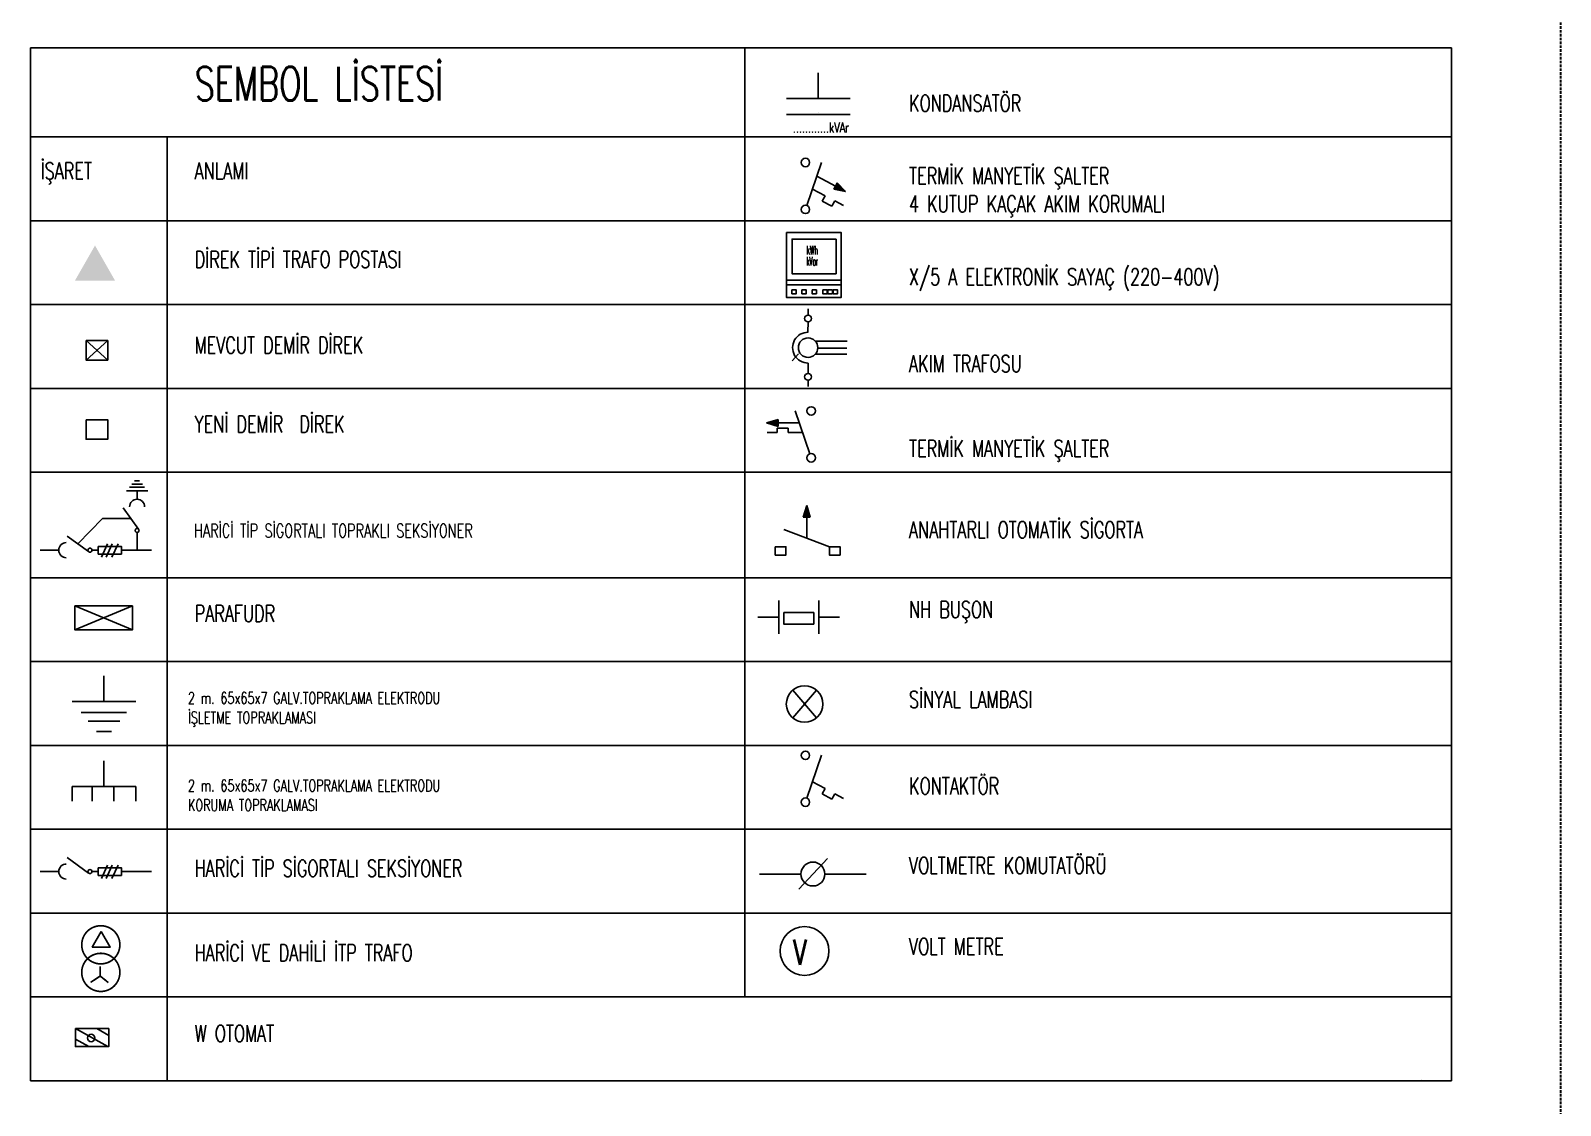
# Model space of a CAD drawing. Header units: millimetres. Extents: x 2046 to 14753, y 2361 to 29276.
# Drawn here: x 5255.1 to 5554.8, y 3342.2 to 3552.8 of the extents above; entities that cross this region are included whole.
import ezdxf
from ezdxf.enums import TextEntityAlignment as Align

# ---------------------------------------------------------------- set-up
doc = ezdxf.new("R2010")
doc.units = ezdxf.units.MM
doc.linetypes.add('DASHED', pattern=[0.75, 0.5, -0.25])
doc.layers.add('1', color=7, linetype='Continuous')
doc.layers.add('trsembol', color=5, linetype='Continuous')
doc.layers.add('priz linyesi', color=170, linetype='Continuous', lineweight=20)
doc.layers.add('SEMBOL', color=7, linetype='Continuous', lineweight=25)
doc.styles.add('ROMANS', font='romanstw.shx', dxfattribs={"width": 0.7})
doc.styles.add('TXT', font='txt_____.ttf')

msp = doc.modelspace()

# ---------------------------------------------------------------- linework, layer by layer
at = {"color": 240, "linetype": 'DASHED', "lineweight": 30, "true_color": 0xed1f24}
msp.add_line((5554.773, 3927.149), (5554.773, 3269.934), dxfattribs=at)
at = {"color": 7, "lineweight": -3}
for p, q in [((5255.144, 3549.386), (5255.144, 3346.985)), ((5255.144, 3549.386), (5395.067, 3549.386)), ((5255.144, 3531.952), (5533.436, 3531.952)), ((5281.865, 3531.952), (5281.865, 3346.985)), ((5255.144, 3515.521), (5395.067, 3515.521)), ((5255.144, 3515.521), (5395.067, 3515.521)), ((5255.144, 3515.521), (5395.067, 3515.521)), ((5255.144, 3515.521), (5533.436, 3515.521)), ((5255.144, 3499.089), (5395.067, 3499.089)), ((5255.144, 3499.089), (5395.067, 3499.089)), ((5255.144, 3499.089), (5533.436, 3499.089)), ((5407.419, 3498.282), (5407.419, 3497.044)), ((5404.326, 3488.082), (5405.539, 3489.441)), ((5407.419, 3487.648), (5407.419, 3486.4)), ((5407.419, 3486.4), (5407.419, 3485.611)), ((5255.144, 3482.658), (5395.067, 3482.658)), ((5255.144, 3482.658), (5533.436, 3482.658)), ((5407.419, 3483.039), (5407.419, 3484.277)), ((5255.144, 3466.226), (5533.436, 3466.226)), ((5255.144, 3445.573), (5395.067, 3445.573)), ((5255.144, 3445.573), (5533.436, 3445.573)), ((5255.144, 3429.142), (5395.067, 3429.142)), ((5255.144, 3429.142), (5395.067, 3429.142)), ((5255.144, 3429.142), (5533.436, 3429.142)), ((5255.144, 3412.711), (5395.067, 3412.711)), ((5255.144, 3412.711), (5395.067, 3412.711)), ((5255.144, 3412.711), (5395.067, 3412.711)), ((5255.144, 3412.711), (5533.436, 3412.711)), ((5255.144, 3396.279), (5395.067, 3396.279)), ((5255.144, 3396.279), (5533.436, 3396.279)), ((5255.144, 3379.848), (5395.067, 3379.848)), ((5255.144, 3379.848), (5533.32, 3379.848)), ((5255.144, 3363.416), (5395.067, 3363.416)), ((5255.144, 3363.416), (5395.067, 3363.416)), ((5255.144, 3363.416), (5533.436, 3363.416))]:
    msp.add_line(p, q, dxfattribs=at)
at = {"color": 7}
for p in [(5527.627, 3347.009), (5527.627, 3347.009), (5533.437, 3346.985), (5533.437, 3346.985), (5533.437, 3346.985), (5533.437, 3346.985), (5527.627, 3346.985), (5527.627, 3346.985)]:
    msp.add_line(p, (5255.145, 3346.985), dxfattribs=at)
at = {"color": 7, "lineweight": -3}
for centre, radius in [((5407.419, 3496.377), 0.667), ((5407.419, 3490.661), 1.905), ((5407.419, 3484.944), 0.667)]:
    msp.add_circle(centre, radius, dxfattribs=at)
msp.add_arc((5407.399, 3490.661), 3.013, 89.63019, 270.36981, dxfattribs=at)
at = {"layer": '1', "color": 7, "lineweight": -3}
for points in [[(5395.067, 3549.386), (5395.067, 3363.416)], [(5533.436, 3346.985), (5533.436, 3549.386), (5395.067, 3549.386)]]:
    msp.add_lwpolyline(points, dxfattribs=at)
at = {"layer": 'priz linyesi', "color": 7, "lineweight": -3}
for p, q in [((5409.426, 3544.502), (5409.426, 3539.488)), ((5415.652, 3539.488), (5403.201, 3539.488)), ((5415.652, 3536.321), (5403.201, 3536.321)), ((5409.426, 3536.786), (5409.426, 3536.786)), ((5407.172, 3518.543), (5410.064, 3526.95)), ((5409.136, 3524.25), (5414.774, 3521.265)), ((5408.273, 3521.744), (5410.767, 3520.424)), ((5412.435, 3521.711), (5412.763, 3522.33)), ((5414.774, 3521.265), (5412.435, 3521.711)), ((5413.091, 3522.949), (5412.763, 3522.33)), ((5414.774, 3521.265), (5413.091, 3522.949)), ((5410.767, 3520.424), (5410.208, 3519.369)), ((5410.208, 3519.369), (5412.093, 3518.371)), ((5412.093, 3518.371), (5412.652, 3519.426)), ((5412.652, 3519.426), (5414.379, 3518.511)), ((5403.221, 3503.907), (5413.872, 3503.907)), ((5403.221, 3503.003), (5413.872, 3503.003)), ((5407.399, 3493.673), (5407.419, 3495.71)), ((5270.262, 3492.037), (5265.997, 3488.225)), ((5265.997, 3492.037), (5270.262, 3488.225)), ((5408.864, 3491.902), (5415.058, 3491.902)), ((5408.831, 3489.382), (5415.025, 3489.382)), ((5409.322, 3490.575), (5415.025, 3490.575)), ((5399.298, 3475.908), (5401.573, 3476.609)), ((5405.678, 3475.908), (5399.298, 3475.908)), ((5399.298, 3475.908), (5401.573, 3475.208)), ((5401.573, 3476.609), (5401.573, 3475.908)), ((5401.573, 3475.208), (5401.573, 3475.908)), ((5407.76, 3469.855), (5404.868, 3478.262)), ((5401.36, 3474.059), (5399.405, 3474.059)), ((5403.492, 3474.893), (5401.36, 3474.893)), ((5401.36, 3474.893), (5401.36, 3474.059)), ((5403.492, 3474.059), (5403.492, 3474.893)), ((5406.314, 3474.059), (5403.492, 3474.059)), ((5277.039, 3463.886), (5274.964, 3463.886)), ((5276.487, 3464.567), (5275.516, 3464.567)), ((5278.076, 3462.606), (5273.926, 3462.606)), ((5277.485, 3463.335), (5274.517, 3463.335)), ((5276.001, 3460.935), (5276.001, 3462.606)), ((5276.001, 3462.606), (5276.001, 3462.606)), ((5276.291, 3455.098), (5273.267, 3459.289)), ((5407.151, 3459.704), (5406.45, 3457.428)), ((5407.151, 3453.324), (5407.151, 3459.704)), ((5407.151, 3459.704), (5407.851, 3457.428)), ((5269.243, 3457.194), (5264.401, 3452.194)), ((5274.779, 3457.194), (5269.243, 3457.194)), ((5411.61, 3451.639), (5402.691, 3455.009)), ((5406.45, 3457.428), (5407.151, 3457.428)), ((5407.851, 3457.428), (5407.151, 3457.428)), ((5266.497, 3450.681), (5262.306, 3453.706)), ((5270.189, 3452.198), (5269.002, 3449.627)), ((5271.146, 3452.198), (5269.958, 3449.627)), ((5272.267, 3452.198), (5271.08, 3449.627)), ((5276.001, 3450.971), (5276.001, 3454.441)), ((5257.026, 3450.971), (5260.66, 3450.971)), ((5267.154, 3450.971), (5268.394, 3450.971)), ((5272.917, 3450.971), (5278.828, 3450.971)), ((5275.094, 3440.03), (5263.834, 3435.326)), ((5263.834, 3440.03), (5275.094, 3435.326)), ((5401.663, 3441.075), (5401.663, 3434.546)), ((5409.515, 3441.075), (5409.515, 3434.546)), ((5401.663, 3437.81), (5397.586, 3437.81)), ((5409.515, 3437.81), (5413.592, 3437.81)), ((5269.503, 3426.342), (5269.503, 3421.328)), ((5404.407, 3423.529), (5409.055, 3418.098)), ((5409.055, 3423.529), (5404.407, 3418.098)), ((5275.728, 3421.328), (5263.277, 3421.328)), ((5273.955, 3419.141), (5265.05, 3419.141)), ((5269.503, 3421.328), (5269.503, 3421.328)), ((5272.615, 3417.487), (5266.39, 3417.487)), ((5270.959, 3415.444), (5268.046, 3415.444)), ((5407.172, 3402.366), (5410.064, 3410.774)), ((5269.503, 3409.671), (5269.503, 3404.658)), ((5275.728, 3404.658), (5263.277, 3404.658)), ((5263.277, 3404.658), (5263.277, 3401.755)), ((5267.209, 3404.658), (5267.209, 3401.755)), ((5269.503, 3404.658), (5269.503, 3404.658)), ((5271.459, 3404.658), (5271.459, 3401.755)), ((5275.728, 3404.658), (5275.728, 3401.755)), ((5408.273, 3405.567), (5410.767, 3404.247)), ((5410.767, 3404.247), (5410.208, 3403.192)), ((5410.208, 3403.192), (5412.093, 3402.194)), ((5412.093, 3402.194), (5412.652, 3403.249)), ((5412.652, 3403.249), (5414.379, 3402.334)), ((5266.497, 3387.698), (5262.306, 3390.723)), ((5270.189, 3389.214), (5269.002, 3386.644)), ((5271.146, 3389.214), (5269.958, 3386.644)), ((5272.267, 3389.214), (5271.08, 3386.644)), ((5411.246, 3390.517), (5405.589, 3384.522)), ((5257.026, 3387.988), (5260.66, 3387.988)), ((5267.154, 3387.988), (5268.394, 3387.988)), ((5272.917, 3387.988), (5278.828, 3387.988)), ((5397.936, 3387.502), (5406.03, 3387.502)), ((5410.711, 3387.502), (5418.806, 3387.502)), ((5263.933, 3357.259), (5270.251, 3353.674)), ((5268.098, 3357.209), (5270.46, 3355.869)), ((5263.933, 3355.142), (5266.52, 3353.674))]:
    msp.add_line(p, q, dxfattribs=at)
for points in [[(5412.903, 3511.926), (5404.28, 3511.926), (5404.28, 3505.146), (5412.903, 3505.146)], [(5404.26, 3501.98), (5405.117, 3501.98), (5405.117, 3501.219), (5404.26, 3501.219)], [(5406.201, 3501.98), (5407.058, 3501.98), (5407.058, 3501.219), (5406.201, 3501.219)], [(5408.213, 3501.98), (5409.07, 3501.98), (5409.07, 3501.219), (5408.213, 3501.219)], [(5410.308, 3501.98), (5411.165, 3501.98), (5411.165, 3501.219), (5410.308, 3501.219)], [(5411.32, 3501.98), (5412.177, 3501.98), (5412.177, 3501.219), (5411.32, 3501.219)], [(5412.356, 3501.98), (5413.213, 3501.98), (5413.213, 3501.219), (5412.356, 3501.219)], [(5265.997, 3492.037), (5270.262, 3492.037), (5270.262, 3488.225), (5265.997, 3488.225)], [(5265.997, 3476.526), (5270.262, 3476.526), (5270.262, 3472.713), (5265.997, 3472.713)], [(5268.394, 3451.72), (5272.917, 3451.72), (5272.917, 3450.203), (5268.394, 3450.203)], [(5400.998, 3451.639), (5403.076, 3451.639), (5403.076, 3450.008), (5400.998, 3450.008)], [(5411.61, 3451.639), (5413.688, 3451.639), (5413.688, 3450.008), (5411.61, 3450.008)], [(5263.834, 3440.03), (5275.094, 3440.03), (5275.094, 3435.326), (5263.834, 3435.326)], [(5402.652, 3438.733), (5408.526, 3438.733), (5408.526, 3436.469), (5402.652, 3436.469)], [(5268.394, 3388.737), (5272.917, 3388.737), (5272.917, 3387.22), (5268.394, 3387.22)], [(5263.933, 3357.209), (5270.46, 3357.209), (5270.46, 3353.674), (5263.933, 3353.674)]]:
    msp.add_lwpolyline(points, close=True, dxfattribs=at)
for centre, radius in [((5406.903, 3526.939), 0.829), ((5406.903, 3517.759), 0.829), ((5408.03, 3478.251), 0.829), ((5408.03, 3469.071), 0.829), ((5276.001, 3454.833), 0.393), ((5266.762, 3450.971), 0.393), ((5406.731, 3420.814), 3.574), ((5406.903, 3410.762), 0.829), ((5406.903, 3401.582), 0.829), ((5408.371, 3387.502), 2.341), ((5266.762, 3387.988), 0.393), ((5406.731, 3372.419), 4.783), ((5267.008, 3355.37), 0.731)]:
    msp.add_circle(centre, radius, dxfattribs=at)
for centre, start, end in [((5276.001, 3459.46), 0, 180), ((5262.135, 3450.971), 90, 270), ((5262.135, 3387.988), 90, 270)]:
    msp.add_arc(centre, 1.475, start, end, dxfattribs=at)
for points in [[(5414.774, 3521.265), (5413.091, 3522.949), (5412.435, 3521.711)], [(5399.298, 3475.908), (5401.573, 3476.609), (5401.573, 3475.208)], [(5407.151, 3459.704), (5407.851, 3457.428), (5406.45, 3457.428)]]:
    msp.add_solid(points, dxfattribs=at)
at = {"layer": 'SEMBOL', "color": 7, "lineweight": -3}
msp.add_lwpolyline([(5403.221, 3513.235), (5413.872, 3513.235), (5413.872, 3500.478), (5403.221, 3500.478)], close=True, dxfattribs=at)
at = {"layer": 'SEMBOL', "color": 7, "linetype": 'ByBlock', "lineweight": -3, "const_width": 0.333}
for points in [[(5268.895, 3377.362), (5268.96, 3377.362), (5269.025, 3377.36), (5269.09, 3377.357), (5269.155, 3377.353), (5269.22, 3377.348), (5269.285, 3377.342), (5269.35, 3377.334), (5269.414, 3377.326), (5269.479, 3377.316), (5269.543, 3377.306), (5269.607, 3377.294), (5269.671, 3377.281), (5269.735, 3377.267), (5269.798, 3377.251), (5269.861, 3377.235), (5269.924, 3377.218), (5269.987, 3377.199), (5270.049, 3377.18), (5270.111, 3377.159), (5270.172, 3377.137), (5270.233, 3377.114), (5270.294, 3377.09), (5270.354, 3377.065), (5270.414, 3377.039), (5270.473, 3377.012), (5270.532, 3376.984), (5270.59, 3376.955), (5270.648, 3376.925), (5270.705, 3376.894), (5270.762, 3376.862), (5270.818, 3376.829), (5270.874, 3376.795), (5270.929, 3376.76), (5270.983, 3376.724), (5271.037, 3376.687), (5271.09, 3376.649), (5271.142, 3376.61), (5271.194, 3376.571), (5271.245, 3376.53), (5271.295, 3376.489), (5271.345, 3376.446), (5271.394, 3376.403), (5271.442, 3376.359), (5271.489, 3376.314), (5271.536, 3376.268), (5271.581, 3376.222), (5271.626, 3376.175), (5271.67, 3376.127), (5271.713, 3376.078), (5271.756, 3376.028), (5271.797, 3375.978), (5271.838, 3375.927), (5271.877, 3375.875), (5271.916, 3375.823), (5271.954, 3375.77), (5271.991, 3375.716), (5272.027, 3375.662), (5272.062, 3375.607), (5272.096, 3375.551), (5272.129, 3375.495), (5272.161, 3375.438), (5272.192, 3375.381), (5272.222, 3375.323), (5272.251, 3375.265), (5272.279, 3375.206), (5272.306, 3375.147), (5272.332, 3375.087), (5272.357, 3375.027), (5272.381, 3374.966), (5272.404, 3374.905), (5272.426, 3374.844), (5272.447, 3374.782), (5272.466, 3374.72), (5272.485, 3374.657), (5272.502, 3374.594), (5272.518, 3374.531), (5272.534, 3374.468), (5272.548, 3374.404), (5272.561, 3374.34), (5272.573, 3374.276), (5272.583, 3374.212), (5272.593, 3374.147), (5272.602, 3374.083), (5272.609, 3374.018), (5272.615, 3373.953), (5272.62, 3373.888), (5272.624, 3373.823), (5272.627, 3373.758), (5272.629, 3373.693), (5272.629, 3373.628), (5272.629, 3373.562), (5272.627, 3373.497), (5272.624, 3373.432), (5272.62, 3373.367), (5272.615, 3373.302), (5272.609, 3373.237), (5272.602, 3373.173), (5272.593, 3373.108), (5272.583, 3373.043), (5272.573, 3372.979), (5272.561, 3372.915), (5272.548, 3372.851), (5272.534, 3372.788), (5272.518, 3372.724), (5272.502, 3372.661), (5272.485, 3372.598), (5272.466, 3372.536), (5272.447, 3372.474), (5272.426, 3372.412), (5272.404, 3372.35), (5272.381, 3372.289), (5272.357, 3372.229), (5272.332, 3372.168), (5272.306, 3372.109), (5272.279, 3372.049), (5272.251, 3371.991), (5272.222, 3371.932), (5272.192, 3371.874), (5272.161, 3371.817), (5272.129, 3371.76), (5272.096, 3371.704), (5272.062, 3371.649), (5272.027, 3371.594), (5271.991, 3371.539), (5271.954, 3371.486), (5271.916, 3371.433), (5271.877, 3371.38), (5271.838, 3371.328), (5271.797, 3371.277), (5271.756, 3371.227), (5271.713, 3371.178), (5271.67, 3371.129), (5271.626, 3371.081), (5271.581, 3371.033), (5271.536, 3370.987), (5271.489, 3370.941), (5271.442, 3370.896), (5271.394, 3370.852), (5271.345, 3370.809), (5271.295, 3370.767), (5271.245, 3370.725), (5271.194, 3370.685), (5271.142, 3370.645), (5271.09, 3370.606), (5271.037, 3370.568), (5270.983, 3370.532), (5270.929, 3370.496), (5270.874, 3370.461), (5270.818, 3370.426), (5270.762, 3370.393), (5270.705, 3370.361), (5270.648, 3370.33), (5270.59, 3370.3), (5270.532, 3370.271), (5270.473, 3370.243), (5270.414, 3370.216), (5270.354, 3370.19), (5270.294, 3370.165), (5270.233, 3370.141), (5270.172, 3370.118), (5270.111, 3370.096), (5270.049, 3370.076), (5269.987, 3370.056), (5269.924, 3370.038), (5269.861, 3370.02), (5269.798, 3370.004), (5269.735, 3369.989), (5269.671, 3369.975), (5269.607, 3369.962), (5269.543, 3369.95), (5269.479, 3369.939), (5269.414, 3369.929), (5269.35, 3369.921), (5269.285, 3369.913), (5269.22, 3369.907), (5269.155, 3369.902), (5269.09, 3369.898), (5269.025, 3369.895), (5268.96, 3369.894), (5268.895, 3369.893), (5268.83, 3369.894), (5268.764, 3369.895), (5268.699, 3369.898), (5268.634, 3369.902), (5268.569, 3369.907), (5268.504, 3369.913), (5268.44, 3369.921), (5268.375, 3369.929), (5268.31, 3369.939), (5268.246, 3369.95), (5268.182, 3369.962), (5268.118, 3369.975), (5268.055, 3369.989), (5267.991, 3370.004), (5267.928, 3370.02), (5267.865, 3370.038), (5267.803, 3370.056), (5267.741, 3370.076), (5267.679, 3370.096), (5267.617, 3370.118), (5267.556, 3370.141), (5267.496, 3370.165), (5267.435, 3370.19), (5267.376, 3370.216), (5267.316, 3370.243), (5267.258, 3370.271), (5267.199, 3370.3), (5267.141, 3370.33), (5267.084, 3370.361), (5267.027, 3370.393), (5266.971, 3370.426), (5266.916, 3370.461), (5266.861, 3370.496), (5266.806, 3370.532), (5266.753, 3370.568), (5266.7, 3370.606), (5266.647, 3370.645), (5266.595, 3370.685), (5266.544, 3370.725), (5266.494, 3370.767), (5266.445, 3370.809), (5266.396, 3370.852), (5266.348, 3370.896), (5266.3, 3370.941), (5266.254, 3370.987), (5266.208, 3371.033), (5266.163, 3371.081), (5266.119, 3371.129), (5266.076, 3371.178), (5266.034, 3371.227), (5265.992, 3371.277), (5265.952, 3371.328), (5265.912, 3371.38), (5265.873, 3371.433), (5265.835, 3371.486), (5265.799, 3371.539), (5265.763, 3371.594), (5265.728, 3371.649), (5265.693, 3371.704), (5265.66, 3371.76), (5265.628, 3371.817), (5265.597, 3371.874), (5265.567, 3371.932), (5265.538, 3371.991), (5265.51, 3372.049), (5265.483, 3372.109), (5265.457, 3372.168), (5265.432, 3372.229), (5265.408, 3372.289), (5265.385, 3372.35), (5265.364, 3372.412), (5265.343, 3372.474), (5265.323, 3372.536), (5265.305, 3372.598), (5265.287, 3372.661), (5265.271, 3372.724), (5265.256, 3372.788), (5265.242, 3372.851), (5265.229, 3372.915), (5265.217, 3372.979), (5265.206, 3373.043), (5265.196, 3373.108), (5265.188, 3373.173), (5265.181, 3373.237), (5265.174, 3373.302), (5265.169, 3373.367), (5265.165, 3373.432), (5265.162, 3373.497), (5265.161, 3373.562), (5265.16, 3373.628), (5265.161, 3373.693), (5265.162, 3373.758), (5265.165, 3373.823), (5265.169, 3373.888), (5265.174, 3373.953), (5265.181, 3374.018), (5265.188, 3374.083), (5265.196, 3374.147), (5265.206, 3374.212), (5265.217, 3374.276), (5265.229, 3374.34), (5265.242, 3374.404), (5265.256, 3374.468), (5265.271, 3374.531), (5265.287, 3374.594), (5265.305, 3374.657), (5265.323, 3374.72), (5265.343, 3374.782), (5265.364, 3374.844), (5265.385, 3374.905), (5265.408, 3374.966), (5265.432, 3375.027), (5265.457, 3375.087), (5265.483, 3375.147), (5265.51, 3375.206), (5265.538, 3375.265), (5265.567, 3375.323), (5265.597, 3375.381), (5265.628, 3375.438), (5265.66, 3375.495), (5265.693, 3375.551), (5265.728, 3375.607), (5265.763, 3375.662), (5265.799, 3375.716), (5265.835, 3375.77), (5265.873, 3375.823), (5265.912, 3375.875), (5265.952, 3375.927), (5265.992, 3375.978), (5266.034, 3376.028), (5266.076, 3376.078), (5266.119, 3376.127), (5266.163, 3376.175), (5266.208, 3376.222), (5266.254, 3376.268), (5266.3, 3376.314), (5266.348, 3376.359), (5266.396, 3376.403), (5266.445, 3376.446), (5266.494, 3376.489), (5266.544, 3376.53), (5266.595, 3376.571), (5266.647, 3376.61), (5266.7, 3376.649), (5266.753, 3376.687), (5266.806, 3376.724), (5266.861, 3376.76), (5266.916, 3376.795), (5266.971, 3376.829), (5267.027, 3376.862), (5267.084, 3376.894), (5267.141, 3376.925), (5267.199, 3376.955), (5267.258, 3376.984), (5267.316, 3377.012), (5267.376, 3377.039), (5267.435, 3377.065), (5267.496, 3377.09), (5267.556, 3377.114), (5267.617, 3377.137), (5267.679, 3377.159), (5267.741, 3377.18), (5267.803, 3377.199), (5267.865, 3377.218), (5267.928, 3377.235), (5267.991, 3377.251), (5268.055, 3377.267), (5268.118, 3377.281), (5268.182, 3377.294), (5268.246, 3377.306), (5268.31, 3377.316), (5268.375, 3377.326), (5268.44, 3377.334), (5268.504, 3377.342), (5268.569, 3377.348), (5268.634, 3377.353), (5268.699, 3377.357), (5268.764, 3377.36), (5268.83, 3377.362), (5268.895, 3377.362)], [(5268.895, 3371.96), (5268.96, 3371.96), (5269.025, 3371.958), (5269.09, 3371.955), (5269.155, 3371.951), (5269.22, 3371.946), (5269.285, 3371.94), (5269.35, 3371.933), (5269.414, 3371.924), (5269.479, 3371.914), (5269.543, 3371.904), (5269.607, 3371.892), (5269.671, 3371.879), (5269.735, 3371.865), (5269.798, 3371.849), (5269.861, 3371.833), (5269.924, 3371.816), (5269.987, 3371.797), (5270.049, 3371.778), (5270.111, 3371.757), (5270.172, 3371.735), (5270.233, 3371.712), (5270.294, 3371.688), (5270.354, 3371.664), (5270.414, 3371.638), (5270.473, 3371.611), (5270.532, 3371.582), (5270.59, 3371.553), (5270.648, 3371.523), (5270.705, 3371.492), (5270.762, 3371.46), (5270.818, 3371.427), (5270.874, 3371.393), (5270.929, 3371.358), (5270.983, 3371.322), (5271.037, 3371.285), (5271.09, 3371.247), (5271.142, 3371.208), (5271.194, 3371.169), (5271.245, 3371.128), (5271.295, 3371.087), (5271.345, 3371.044), (5271.394, 3371.001), (5271.442, 3370.957), (5271.489, 3370.912), (5271.536, 3370.867), (5271.581, 3370.82), (5271.626, 3370.773), (5271.67, 3370.725), (5271.713, 3370.676), (5271.756, 3370.626), (5271.797, 3370.576), (5271.838, 3370.525), (5271.877, 3370.473), (5271.916, 3370.421), (5271.954, 3370.368), (5271.991, 3370.314), (5272.027, 3370.26), (5272.062, 3370.205), (5272.096, 3370.149), (5272.129, 3370.093), (5272.161, 3370.036), (5272.192, 3369.979), (5272.222, 3369.921), (5272.251, 3369.863), (5272.279, 3369.804), (5272.306, 3369.745), (5272.332, 3369.685), (5272.357, 3369.625), (5272.381, 3369.564), (5272.404, 3369.503), (5272.426, 3369.442), (5272.447, 3369.38), (5272.466, 3369.318), (5272.485, 3369.255), (5272.502, 3369.192), (5272.518, 3369.129), (5272.534, 3369.066), (5272.548, 3369.002), (5272.561, 3368.938), (5272.573, 3368.874), (5272.583, 3368.81), (5272.593, 3368.746), (5272.602, 3368.681), (5272.609, 3368.616), (5272.615, 3368.551), (5272.62, 3368.486), (5272.624, 3368.421), (5272.627, 3368.356), (5272.629, 3368.291), (5272.629, 3368.226), (5272.629, 3368.161), (5272.627, 3368.095), (5272.624, 3368.03), (5272.62, 3367.965), (5272.615, 3367.9), (5272.609, 3367.835), (5272.602, 3367.771), (5272.593, 3367.706), (5272.583, 3367.642), (5272.573, 3367.577), (5272.561, 3367.513), (5272.548, 3367.449), (5272.534, 3367.386), (5272.518, 3367.322), (5272.502, 3367.259), (5272.485, 3367.196), (5272.466, 3367.134), (5272.447, 3367.072), (5272.426, 3367.01), (5272.404, 3366.948), (5272.381, 3366.887), (5272.357, 3366.827), (5272.332, 3366.767), (5272.306, 3366.707), (5272.279, 3366.647), (5272.251, 3366.589), (5272.222, 3366.53), (5272.192, 3366.472), (5272.161, 3366.415), (5272.129, 3366.358), (5272.096, 3366.302), (5272.062, 3366.247), (5272.027, 3366.192), (5271.991, 3366.137), (5271.954, 3366.084), (5271.916, 3366.031), (5271.877, 3365.978), (5271.838, 3365.926), (5271.797, 3365.875), (5271.756, 3365.825), (5271.713, 3365.776), (5271.67, 3365.727), (5271.626, 3365.679), (5271.581, 3365.631), (5271.536, 3365.585), (5271.489, 3365.539), (5271.442, 3365.494), (5271.394, 3365.45), (5271.345, 3365.407), (5271.295, 3365.365), (5271.245, 3365.323), (5271.194, 3365.283), (5271.142, 3365.243), (5271.09, 3365.204), (5271.037, 3365.167), (5270.983, 3365.13), (5270.929, 3365.094), (5270.874, 3365.059), (5270.818, 3365.025), (5270.762, 3364.991), (5270.705, 3364.959), (5270.648, 3364.928), (5270.59, 3364.898), (5270.532, 3364.869), (5270.473, 3364.841), (5270.414, 3364.814), (5270.354, 3364.788), (5270.294, 3364.763), (5270.233, 3364.739), (5270.172, 3364.716), (5270.111, 3364.695), (5270.049, 3364.674), (5269.987, 3364.654), (5269.924, 3364.636), (5269.861, 3364.618), (5269.798, 3364.602), (5269.735, 3364.587), (5269.671, 3364.573), (5269.607, 3364.56), (5269.543, 3364.548), (5269.479, 3364.537), (5269.414, 3364.527), (5269.35, 3364.519), (5269.285, 3364.512), (5269.22, 3364.505), (5269.155, 3364.5), (5269.09, 3364.496), (5269.025, 3364.493), (5268.96, 3364.492), (5268.895, 3364.491), (5268.83, 3364.492), (5268.764, 3364.493), (5268.699, 3364.496), (5268.634, 3364.5), (5268.569, 3364.505), (5268.504, 3364.512), (5268.44, 3364.519), (5268.375, 3364.527), (5268.31, 3364.537), (5268.246, 3364.548), (5268.182, 3364.56), (5268.118, 3364.573), (5268.055, 3364.587), (5267.991, 3364.602), (5267.928, 3364.618), (5267.865, 3364.636), (5267.803, 3364.654), (5267.741, 3364.674), (5267.679, 3364.695), (5267.617, 3364.716), (5267.556, 3364.739), (5267.496, 3364.763), (5267.435, 3364.788), (5267.376, 3364.814), (5267.316, 3364.841), (5267.258, 3364.869), (5267.199, 3364.898), (5267.141, 3364.928), (5267.084, 3364.959), (5267.027, 3364.991), (5266.971, 3365.025), (5266.916, 3365.059), (5266.861, 3365.094), (5266.806, 3365.13), (5266.753, 3365.167), (5266.7, 3365.204), (5266.647, 3365.243), (5266.595, 3365.283), (5266.544, 3365.323), (5266.494, 3365.365), (5266.445, 3365.407), (5266.396, 3365.45), (5266.348, 3365.494), (5266.3, 3365.539), (5266.254, 3365.585), (5266.208, 3365.631), (5266.163, 3365.679), (5266.119, 3365.727), (5266.076, 3365.776), (5266.034, 3365.825), (5265.992, 3365.875), (5265.952, 3365.926), (5265.912, 3365.978), (5265.873, 3366.031), (5265.835, 3366.084), (5265.799, 3366.137), (5265.763, 3366.192), (5265.728, 3366.247), (5265.693, 3366.302), (5265.66, 3366.358), (5265.628, 3366.415), (5265.597, 3366.472), (5265.567, 3366.53), (5265.538, 3366.589), (5265.51, 3366.647), (5265.483, 3366.707), (5265.457, 3366.767), (5265.432, 3366.827), (5265.408, 3366.887), (5265.385, 3366.948), (5265.364, 3367.01), (5265.343, 3367.072), (5265.323, 3367.134), (5265.305, 3367.196), (5265.287, 3367.259), (5265.271, 3367.322), (5265.256, 3367.386), (5265.242, 3367.449), (5265.229, 3367.513), (5265.217, 3367.577), (5265.206, 3367.642), (5265.196, 3367.706), (5265.188, 3367.771), (5265.181, 3367.835), (5265.174, 3367.9), (5265.169, 3367.965), (5265.165, 3368.03), (5265.162, 3368.095), (5265.161, 3368.161), (5265.16, 3368.226), (5265.161, 3368.291), (5265.162, 3368.356), (5265.165, 3368.421), (5265.169, 3368.486), (5265.174, 3368.551), (5265.181, 3368.616), (5265.188, 3368.681), (5265.196, 3368.746), (5265.206, 3368.81), (5265.217, 3368.874), (5265.229, 3368.938), (5265.242, 3369.002), (5265.256, 3369.066), (5265.271, 3369.129), (5265.287, 3369.192), (5265.305, 3369.255), (5265.323, 3369.318), (5265.343, 3369.38), (5265.364, 3369.442), (5265.385, 3369.503), (5265.408, 3369.564), (5265.432, 3369.625), (5265.457, 3369.685), (5265.483, 3369.745), (5265.51, 3369.804), (5265.538, 3369.863), (5265.567, 3369.921), (5265.597, 3369.979), (5265.628, 3370.036), (5265.66, 3370.093), (5265.693, 3370.149), (5265.728, 3370.205), (5265.763, 3370.26), (5265.799, 3370.314), (5265.835, 3370.368), (5265.873, 3370.421), (5265.912, 3370.473), (5265.952, 3370.525), (5265.992, 3370.576), (5266.034, 3370.626), (5266.076, 3370.676), (5266.119, 3370.725), (5266.163, 3370.773), (5266.208, 3370.82), (5266.254, 3370.867), (5266.3, 3370.912), (5266.348, 3370.957), (5266.396, 3371.001), (5266.445, 3371.044), (5266.494, 3371.087), (5266.544, 3371.128), (5266.595, 3371.169), (5266.647, 3371.208), (5266.7, 3371.247), (5266.753, 3371.285), (5266.806, 3371.322), (5266.861, 3371.358), (5266.916, 3371.393), (5266.971, 3371.427), (5267.027, 3371.46), (5267.084, 3371.492), (5267.141, 3371.523), (5267.199, 3371.553), (5267.258, 3371.582), (5267.316, 3371.611), (5267.376, 3371.638), (5267.435, 3371.664), (5267.496, 3371.688), (5267.556, 3371.712), (5267.617, 3371.735), (5267.679, 3371.757), (5267.741, 3371.778), (5267.803, 3371.797), (5267.865, 3371.816), (5267.928, 3371.833), (5267.991, 3371.849), (5268.055, 3371.865), (5268.118, 3371.879), (5268.182, 3371.892), (5268.246, 3371.904), (5268.31, 3371.914), (5268.375, 3371.924), (5268.44, 3371.933), (5268.504, 3371.94), (5268.569, 3371.946), (5268.634, 3371.951), (5268.699, 3371.955), (5268.764, 3371.958), (5268.83, 3371.96), (5268.895, 3371.96)]]:
    msp.add_lwpolyline(points, close=True, dxfattribs=at)
at = {"layer": 'SEMBOL', "color": 7, "linetype": 'ByBlock', "lineweight": -3, "ltscale": 3}
msp.add_lwpolyline([(5268.974, 3376.267), (5267.203, 3373.2), (5270.745, 3373.2)], close=True, dxfattribs=at)
at = {"layer": 'SEMBOL', "color": 7, "linetype": 'ByBlock', "lineweight": -3}
for points in [[(5268.962, 3369.393), (5268.629, 3369.393), (5268.962, 3367.959), (5268.629, 3367.959)], [(5268.962, 3368.703), (5268.629, 3368.703), (5268.962, 3367.269), (5268.629, 3367.269)], [(5266.992, 3366.131), (5266.807, 3366.408), (5268.192, 3366.931), (5268.007, 3367.209)], [(5267.587, 3366.52), (5267.402, 3366.797), (5268.787, 3367.32), (5268.602, 3367.598)], [(5268.865, 3367.656), (5268.657, 3367.395), (5270.033, 3366.722), (5269.824, 3366.462)], [(5269.314, 3367.281), (5269.105, 3367.021), (5270.481, 3366.348), (5270.272, 3366.087)]]:
    msp.add_trace(points, dxfattribs=at)
at = {"layer": 'trsembol', "color": 7, "lineweight": -3}
msp.add_solid([(5267.755, 3510.678), (5263.812, 3503.776), (5271.699, 3503.776)], dxfattribs=at)

# ---------------------------------------------------------------- texts
at = {"layer": 'priz linyesi', "color": 7, "lineweight": -3, "attachment_point": 1, "style": 'ROMANS'}
for s, insert, char_height, width in [('SEMBOL LİSTESİ', (5287.282, 3545.661), 6.57257, 275.39155), ('KONDANSATÖR', (5427.206, 3540.199), 3.28628, 137.69578), ('............kVAr', (5404.438, 3534.77), 1.97177, 82.61747), ('İŞARET', (5257.122, 3526.934), 3.2863, 137.69578), ('ANLAMI', (5287.282, 3526.934), 3.2863, 137.69578), ('TERMİK MANYETİK ŞALTER\\P4 KUTUP KAÇAK AKIM KORUMALI', (5427.206, 3525.954), 3.28628, 137.69578), ('DİREK TİPİ TRAFO POSTASI', (5287.282, 3509.599), 3.28628, 137.69578), ('X/5 A ELEKTRONİK SAYAÇ (220-400V)', (5427.206, 3506.186), 3.28628, 137.69578), ('MEVCUT DEMİR DİREK', (5287.282, 3492.804), 3.28628, 137.69578), ('AKIM TRAFOSU', (5427.206, 3489.158), 3.28628, 137.69578), ('YENİ DEMİR  DİREK', (5287.282, 3477.292), 3.28628, 137.69578), ('TERMİK MANYETİK ŞALTER', (5427.206, 3472.547), 3.28628, 137.69578), ('HARİCİ TİP SİGORTALI TOPRAKLI SEKSİYONER', (5287.153, 3456.11), 2.62903, 110.15662), ('ANAHTARLI OTOMATİK SİGORTA', (5427.206, 3456.619), 3.28628, 137.69578), ('PARAFUDR', (5287.282, 3440.208), 3.2863, 137.69578), ('NH BUŞON', (5427.206, 3440.969), 3.2863, 137.69578), ('2 m. 65x65x7 GALV.TOPRAKLAMA ELEKTRODU\\PİŞLETME TOPRAKLAMASI', (5285.96, 3423.147), 2.3004, 96.38704), ('SİNYAL LAMBASI', (5427.206, 3423.35), 3.28628, 137.69578), ('KONTAKTÖR', (5427.206, 3406.4), 3.2863, 137.69578), ('2 m. 65x65x7 GALV.TOPRAKLAMA ELEKTRODU\\PKORUMA TOPRAKLAMASI', (5285.96, 3405.993), 2.3004, 96.38704), ('HARİCİ TİP SİGORTALI SEKSİYONER', (5287.282, 3390.253), 3.28628, 137.69578), ('VOLTMETRE KOMUTATÖRÜ', (5427.206, 3390.815), 3.28628, 137.69578), ('HARİCİ VE DAHİLİ İTP TRAFO', (5287.282, 3373.712), 3.28628, 137.69578), ('V', (5404.485, 3374.657), 4.929, 206.54367), ('VOLT METRE', (5427.206, 3374.955), 3.2863, 137.69578), ('W OTOMAT', (5287.282, 3357.9), 3.2863, 137.69578)]:
    msp.add_mtext(s, dxfattribs=dict(at, insert=insert, char_height=char_height, width=width))
at = {"layer": 'SEMBOL', "color": 7, "lineweight": -3, "style": 'TXT'}
for s, width, p, p2 in [('kWh', 0.391278, (5407.122, 3508.925), (5409.351, 3508.925)), ('kVar', 0.300988, (5407.122, 3506.742), (5409.351, 3506.742))]:
    msp.add_text(s, height=1.7092, dxfattribs=dict(at, width=width)).set_placement(p, p2, align=Align.FIT)

doc.saveas('drawing.dxf')
